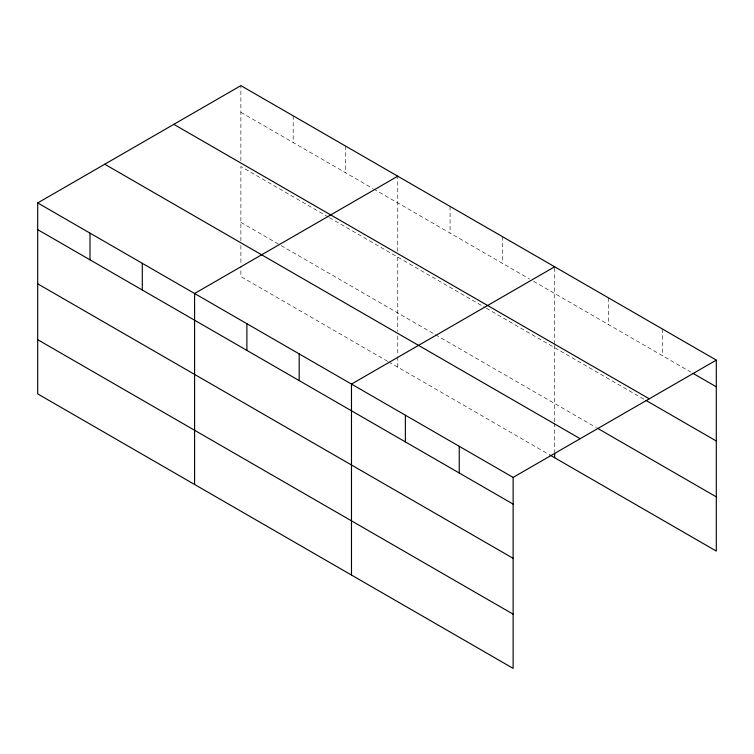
<?xml version="1.0" encoding="UTF-8"?>
<svg xmlns="http://www.w3.org/2000/svg" width="754" height="754" viewBox="0 0 754 754"><rect width="100%" height="100%" fill="white"/><g stroke="black" fill="none" stroke-linecap="round" stroke-linejoin="round"><path stroke-width="0.57" stroke-dasharray="3.77 2.83" d="M240.875 160.762L240.875 85.626M397.763 251.346L397.763 176.2M554.652 344.229L554.652 266.784M240.875 112.327L372.627 188.387M373.626 188.971L529.515 278.971M533.54 281.289L690.881 372.137M328.376 217.048L240.875 166.53L240.875 240.837M329.375 217.633L485.265 307.623M486.264 308.207L644.123 399.347M240.875 222.383L280.102 245.031M281.101 245.606L596.339 427.603M387.707 361.364L240.875 276.586L240.875 266.209M388.715 361.939L548.62 454.266M662.417 328.998L662.417 355.7M608.535 297.896L608.535 324.597M554.652 345.389L554.652 421.995M554.652 423.145L554.652 451.985M502.362 236.596L502.362 263.287M450.063 206.398L450.063 233.099M397.763 257.114L397.763 331.411M397.763 336.03L397.763 355.634M397.763 356.783L397.763 367.17M345.473 146.012L345.473 172.713M293.174 115.814L293.174 142.515M240.875 245.446L240.875 265.059"/><path stroke-width="1.13" d="M37.7 202.93L513.125 477.414L513.125 668.374L37.7 393.89L37.7 202.93L240.875 85.626L716.3 360.11L716.3 551.07L549.628 454.841M397.763 176.2L194.589 293.504L194.589 484.473M554.652 266.784L351.477 384.088L351.477 575.048M513.125 477.414L716.3 360.11M692.917 373.305L716.3 386.811M173.825 124.335L649.251 398.819M646.15 400.515L716.3 441.015M597.356 428.197L716.3 496.867M104.749 164.221L580.175 438.705M37.7 229.631L513.125 504.115M37.7 283.834L513.125 558.318M37.7 339.686L513.125 614.171M554.652 453.135L554.652 457.744M459.243 446.302L459.243 473.003M405.36 415.2L405.36 441.891M299.187 353.89L299.187 380.591M246.888 323.702L246.888 350.403M142.289 263.316L142.289 290.017M89.999 233.118L89.999 259.819"/></g></svg>
